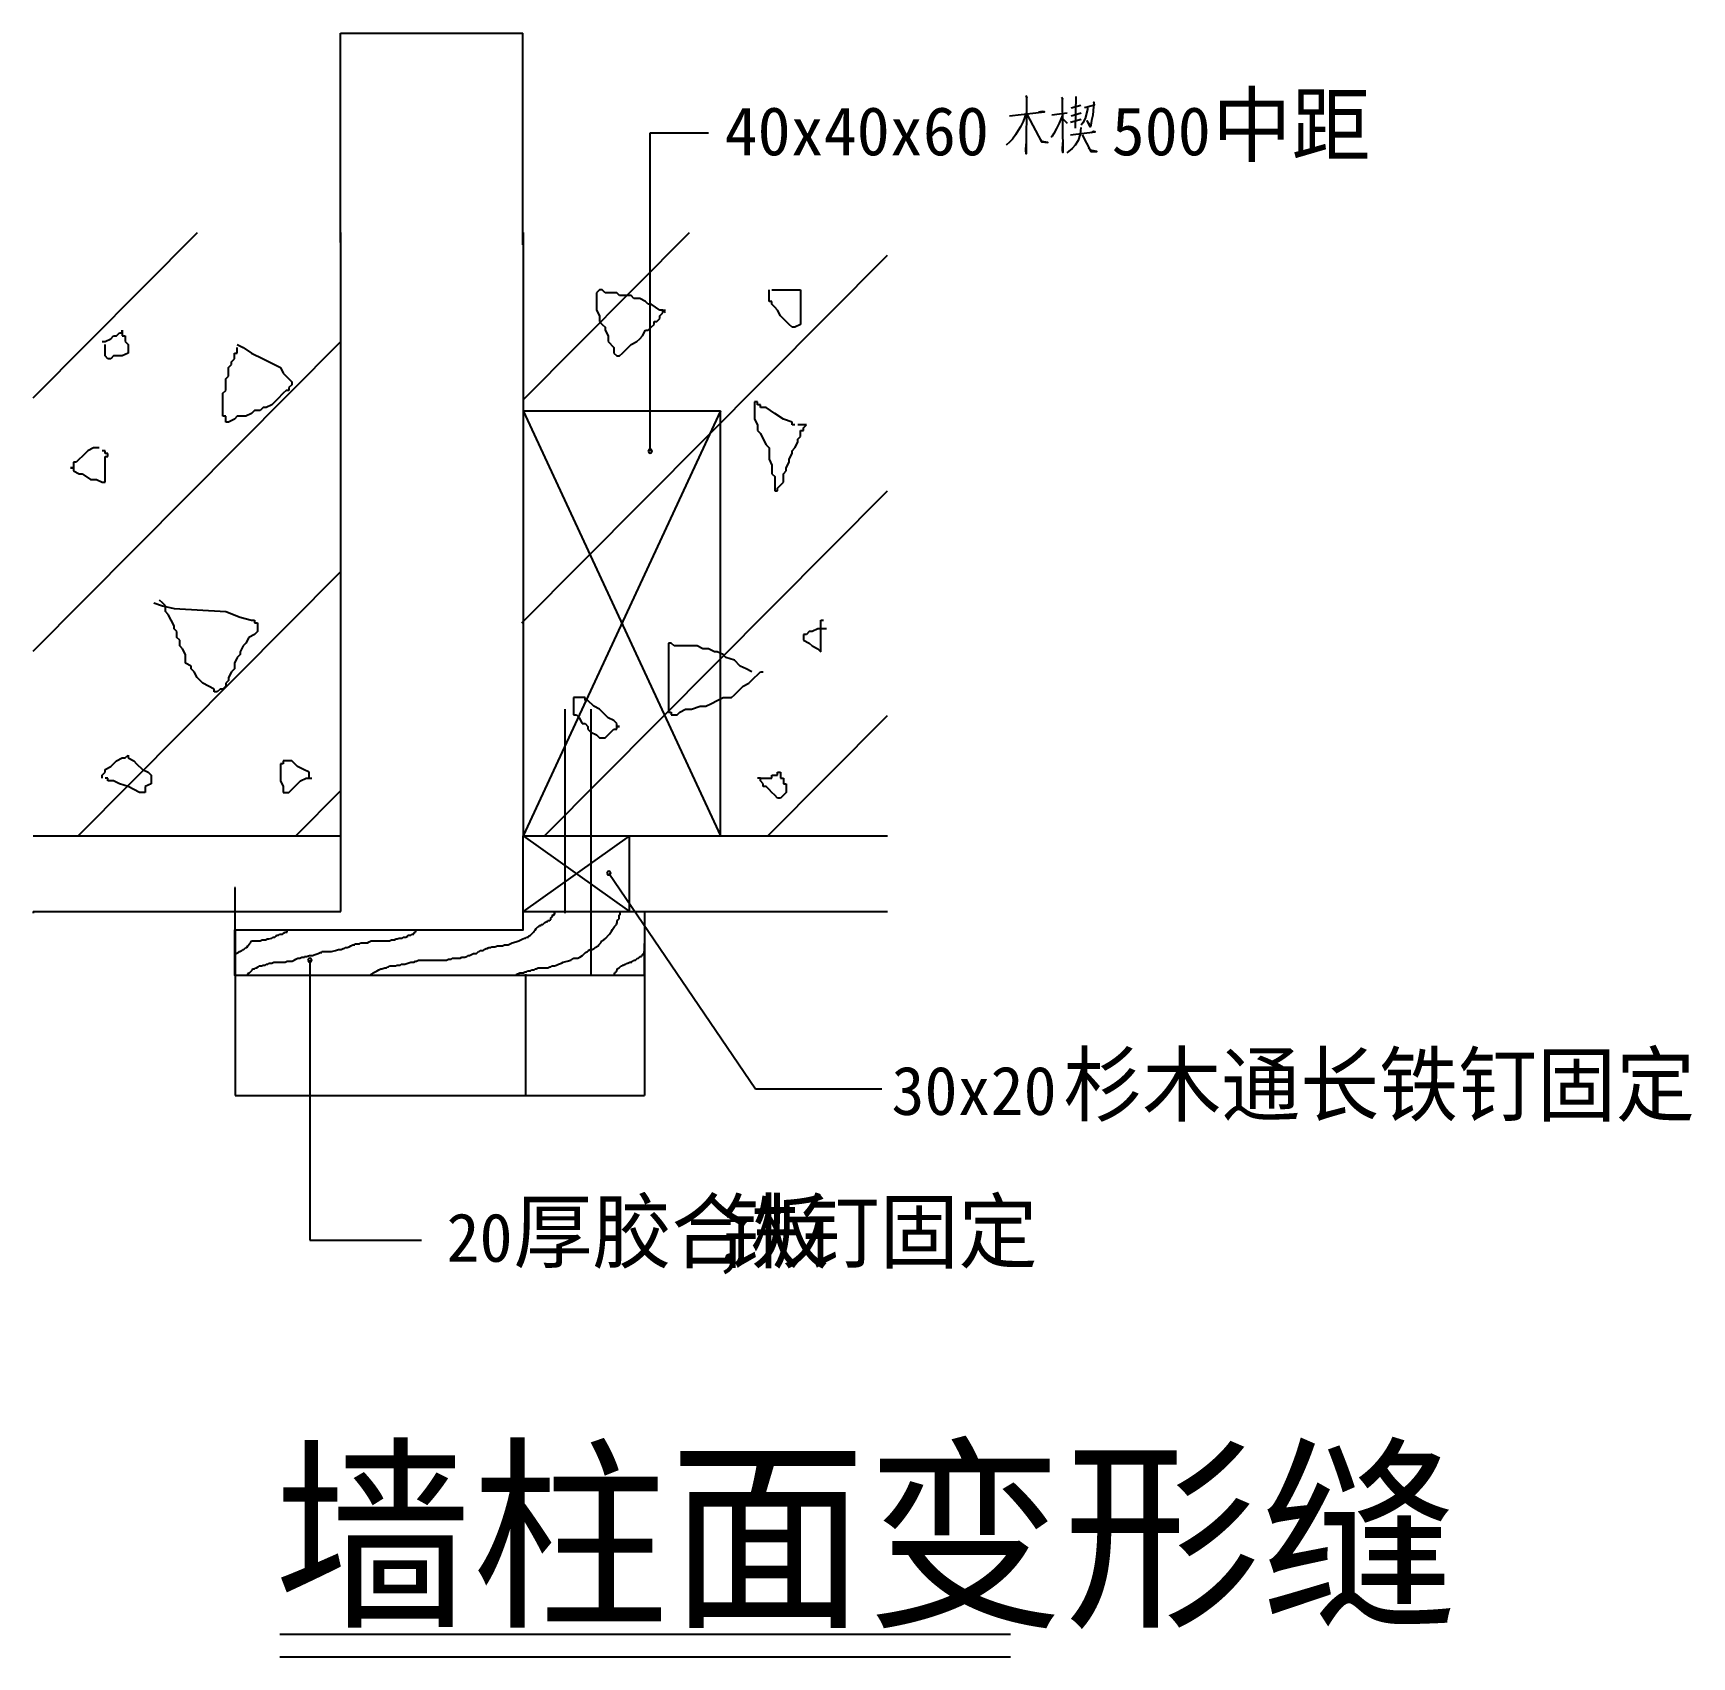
# Model space of a CAD drawing. Header units: metres. Extents: x 41807 to 52734, y 10128 to 20828.
import ezdxf

# ---------------------------------------------------------------- set-up
doc = ezdxf.new("R2010")
doc.units = ezdxf.units.M
doc.dimstyles.get("Standard").update_dxf_attribs({"dimtxt": 2.5, "dimasz": 2.5, "dimexe": 1.25, "dimexo": 0.625, "dimtad": 1, "dimcen": 2.5, "dimazin": 3, "dimtfac": 1, "dimtmove": 0, "dimatfit": 3})

# ---------------------------------------------------------------- blocks, each defined once
blk = doc.blocks.new('_DOT')
blk.add_lwpolyline([(-0.05, 0, 1), (0.05, 0, 1)], format="xyb", close=True)
blk = doc.blocks.new('*D1')
for p, q in [((43137.08, 15198.68), (43136.83, 15198.68)), ((43137.33, 15033.04), (43137.33, 15198.68)), ((43137.33, 14912.57), (43137.33, 15198.68)), ((43137.33, 15198.68), (43137.33, 15198.68)), ((43137.58, 15198.68), (43137.83, 15198.68))]:
    blk.add_line(p, q)
at = {"layer": 'Defpoints'}
for p in [(43137.33, 15198.68), (43137.33, 15033.04), (43137.33, 14912.57)]:
    blk.add_point(p, dxfattribs=at)
at = {"insert": (43137.33, 15199.805), "char_height": 1, "attachment_point": 5}
blk.add_mtext('3', dxfattribs=at)
blk = doc.blocks.new('*D2')
for p, q in [((43137.33, 14912.57), (43137.33, 14430.69)), ((43137.33, 14626.45), (43137.33, 14430.69)), ((43137.08, 14430.69), (43136.83, 14430.69)), ((43137.33, 14430.69), (43137.33, 14430.69)), ((43137.58, 14430.69), (43137.83, 14430.69))]:
    blk.add_line(p, q)
at = {"layer": 'Defpoints'}
for p in [(43137.33, 14912.57), (43137.33, 14626.45), (43137.33, 14430.69)]:
    blk.add_point(p, dxfattribs=at)
at = {"insert": (43137.33, 14431.815), "char_height": 1, "attachment_point": 5}
blk.add_mtext('17', dxfattribs=at)
blk = doc.blocks.new('*D3')
for p, q in [((45834.64, 15033.04), (45834.64, 14829.74)), ((45834.39, 14829.74), (45834.14, 14829.74)), ((45834.64, 14626.45), (45834.64, 14829.74)), ((45834.64, 14829.74), (45834.64, 14829.74)), ((45834.89, 14829.74), (45835.14, 14829.74))]:
    blk.add_line(p, q)
at = {"layer": 'Defpoints'}
for p in [(45834.64, 15033.04), (45834.64, 14829.74), (45834.64, 14626.45)]:
    blk.add_point(p, dxfattribs=at)
at = {"insert": (45834.64, 14830.865), "char_height": 1, "attachment_point": 5}
blk.add_mtext('20', dxfattribs=at)
blk = doc.blocks.new('*D4')
for p, q in [((45051.07, 14626.45), (45051.07, 13827.85)), ((45834.64, 14626.45), (45834.64, 13827.85)), ((45051.32, 13827.85), (45441.855, 13827.85)), ((45443.855, 13827.85), (45834.39, 13827.85))]:
    blk.add_line(p, q)
at = {"layer": 'Defpoints'}
for p in [(45051.07, 14626.45), (45834.64, 14626.45), (45051.07, 13827.85)]:
    blk.add_point(p, dxfattribs=at)
at = {"insert": (45442.855, 13827.85), "char_height": 1, "attachment_point": 5}
blk.add_mtext('40', dxfattribs=at)
blk = doc.blocks.new('*D5')
for p, q in [((43137.33, 14626.45), (43137.33, 13827.85)), ((45051.07, 14626.45), (45051.07, 13827.85)), ((43137.58, 13827.85), (44092.2, 13827.85)), ((44096.2, 13827.85), (45050.82, 13827.85))]:
    blk.add_line(p, q)
at = {"layer": 'Defpoints'}
for p in [(43137.33, 14626.45), (45051.07, 14626.45), (43137.33, 13827.85)]:
    blk.add_point(p, dxfattribs=at)
at = {"insert": (44094.2, 13827.85), "char_height": 1, "attachment_point": 5}
blk.add_mtext('B+30', dxfattribs=at)
blk = doc.blocks.new('*D6')
for p, q in [((43831.19, 19447.7), (43831.19, 20827.24)), ((43831.44, 20827.24), (44431.36, 20827.24)), ((44432.36, 20827.24), (45032.28, 20827.24)), ((45032.53, 19433.23), (45032.53, 20827.24))]:
    blk.add_line(p, q)
at = {"layer": 'Defpoints'}
for p in [(43831.19, 20827.24), (43831.19, 19447.7), (45032.53, 19433.23)]:
    blk.add_point(p, dxfattribs=at)
at = {"insert": (44431.86, 20827.24), "char_height": 1, "attachment_point": 5}
blk.add_mtext('B', dxfattribs=at)

msp = doc.modelspace()

# ---------------------------------------------------------------- linework, layer by layer
for p, q in [((45872.02, 18073.59), (45872.02, 20170.91)), ((45872.02, 20170.91), (46256.57, 20170.91)), ((41807.46, 18425.22), (42889.67, 19514.32)), ((45035.05, 18412.44), (46129.97, 19514.32)), ((45026.43, 16940.88), (47435.05, 19364.83)), ((45537.68, 19135.87), (45518.75, 19116.95)), ((45556.62, 19135.87), (45537.68, 19135.87)), ((45575.55, 19116.95), (45556.62, 19135.87)), ((46654.85, 19060.18), (46654.85, 19135.87)), ((46673.79, 19135.87), (46863.14, 19135.87)), ((46863.14, 19135.87), (46863.14, 18908.8)), ((45518.75, 19116.95), (45518.75, 19003.42)), ((45651.29, 19116.95), (45575.55, 19116.95)), ((45670.23, 19098.03), (45651.29, 19116.95)), ((45745.97, 19098.03), (45670.23, 19098.03)), ((45764.9, 19079.11), (45745.97, 19098.03)), ((45802.77, 19079.11), (45764.9, 19079.11)), ((45840.64, 19060.18), (45802.77, 19079.11)), ((45859.58, 19041.26), (45840.64, 19060.18)), ((45878.51, 19041.26), (45859.58, 19041.26)), ((45935.32, 19003.42), (45878.51, 19041.26)), ((46673.79, 19060.18), (46654.85, 19060.18)), ((46673.79, 19041.26), (46673.79, 19060.18)), ((46692.72, 19022.34), (46673.79, 19041.26)), ((46711.66, 19003.42), (46692.72, 19022.34)), ((45518.75, 19003.42), (45537.68, 18965.57)), ((45537.68, 18965.57), (45537.68, 18927.73)), ((45537.68, 18927.73), (45556.62, 18908.8)), ((45556.62, 18908.8), (45575.55, 18889.88)), ((45878.51, 18889.88), (45897.45, 18908.8)), ((45897.45, 18927.73), (45916.38, 18927.73)), ((45897.45, 18908.8), (45897.45, 18927.73)), ((45916.38, 18927.73), (45935.32, 18946.65)), ((45954.25, 19003.42), (45935.32, 19003.42)), ((45935.32, 18965.57), (45954.25, 18984.49)), ((45935.32, 18946.65), (45935.32, 18965.57)), ((45954.25, 19003.42), (45973.19, 19003.42)), ((45954.25, 18984.49), (45954.25, 19003.42)), ((45973.19, 18984.49), (45954.25, 19003.42)), ((46730.59, 18965.57), (46711.66, 19003.42)), ((46768.46, 18927.73), (46730.59, 18965.57)), ((46787.4, 18908.8), (46768.46, 18927.73)), ((46806.33, 18889.88), (46787.4, 18908.8)), ((46863.14, 18908.8), (46825.27, 18889.88)), ((41807.46, 16754.59), (43835.05, 18795.08)), ((42261.9, 18795.27), (42280.84, 18795.27)), ((42280.84, 18795.27), (42318.71, 18814.19)), ((42318.71, 18814.19), (42337.64, 18833.11)), ((42337.64, 18833.11), (42356.58, 18833.11)), ((42356.58, 18833.11), (42375.51, 18852.04)), ((42375.51, 18852.04), (42394.45, 18852.04)), ((42394.45, 18870.96), (42394.45, 18833.11)), ((42394.45, 18852.04), (42394.45, 18870.96)), ((42394.45, 18833.11), (42413.38, 18833.11)), ((42413.38, 18833.11), (42413.38, 18795.27)), ((42413.38, 18795.27), (42432.32, 18776.35)), ((45575.55, 18889.88), (45575.55, 18870.96)), ((45575.55, 18870.96), (45594.49, 18833.11)), ((45594.49, 18833.11), (45594.49, 18795.27)), ((45594.49, 18795.27), (45632.36, 18757.43)), ((45745.97, 18776.35), (45783.84, 18795.27)), ((45783.84, 18795.27), (45802.77, 18814.19)), ((45802.77, 18814.19), (45821.71, 18833.11)), ((45821.71, 18833.11), (45840.64, 18870.96)), ((45840.64, 18870.96), (45859.58, 18870.96)), ((45859.58, 18870.96), (45878.51, 18889.88)), ((46825.27, 18889.88), (46806.33, 18889.88)), ((42280.84, 18700.66), (42280.84, 18776.35)), ((42299.77, 18681.74), (42280.84, 18700.66)), ((42337.64, 18700.66), (42318.71, 18681.74)), ((42394.45, 18700.66), (42337.64, 18700.66)), ((42432.32, 18719.58), (42394.45, 18700.66)), ((42432.32, 18776.35), (42432.32, 18719.58)), ((43132.92, 18719.58), (43151.85, 18719.58)), ((43132.92, 18681.74), (43132.92, 18719.58)), ((43151.85, 18776.35), (43189.72, 18757.43)), ((43151.85, 18719.58), (43151.85, 18757.43)), ((43189.72, 18757.43), (43246.53, 18719.58)), ((43246.53, 18719.58), (43322.27, 18681.74)), ((45632.36, 18757.43), (45632.36, 18719.58)), ((45632.36, 18719.58), (45651.29, 18700.66)), ((45651.29, 18700.66), (45670.23, 18700.66)), ((45670.23, 18700.66), (45689.16, 18719.58)), ((45689.16, 18719.58), (45727.03, 18757.43)), ((45727.03, 18757.43), (45745.97, 18776.35)), ((42318.71, 18681.74), (42299.77, 18681.74)), ((43095.05, 18624.97), (43113.98, 18643.89)), ((43095.05, 18568.2), (43095.05, 18624.97)), ((43113.98, 18662.81), (43132.92, 18681.74)), ((43113.98, 18643.89), (43113.98, 18662.81)), ((43322.27, 18681.74), (43398.01, 18643.89)), ((43398.01, 18643.89), (43435.88, 18624.97)), ((43435.88, 18624.97), (43454.81, 18587.12)), ((43454.81, 18587.12), (43473.75, 18568.2)), ((43057.18, 18454.67), (43076.11, 18473.59)), ((43076.11, 18549.28), (43095.05, 18568.2)), ((43076.11, 18473.59), (43076.11, 18549.28)), ((43473.75, 18473.59), (43454.81, 18454.67)), ((43473.75, 18568.2), (43492.68, 18549.28)), ((43492.68, 18473.59), (43473.75, 18473.59)), ((43492.68, 18549.28), (43511.62, 18530.36)), ((43511.62, 18511.43), (43492.68, 18492.51)), ((43492.68, 18492.51), (43492.68, 18473.59)), ((43511.62, 18530.36), (43511.62, 18511.43)), ((43057.18, 18303.29), (43057.18, 18454.67)), ((43322.27, 18360.06), (43303.33, 18341.13)), ((43341.2, 18360.06), (43322.27, 18360.06)), ((43379.07, 18378.98), (43341.2, 18360.06)), ((43416.94, 18416.82), (43379.07, 18378.98)), ((43454.81, 18454.67), (43416.94, 18416.82)), ((46560.18, 18397.9), (46560.18, 18284.37)), ((46579.11, 18397.9), (46560.18, 18397.9)), ((46579.11, 18378.98), (46579.11, 18397.9)), ((46598.05, 18378.98), (46579.11, 18378.98)), ((46598.05, 18360.06), (46598.05, 18378.98)), ((46635.92, 18360.06), (46598.05, 18360.06)), ((46692.72, 18322.21), (46635.92, 18360.06)), ((43076.11, 18303.29), (43057.18, 18303.29)), ((43076.11, 18265.44), (43076.11, 18303.29)), ((43095.05, 18265.44), (43076.11, 18265.44)), ((43132.92, 18284.37), (43095.05, 18265.44)), ((43151.85, 18303.29), (43132.92, 18284.37)), ((43208.66, 18303.29), (43151.85, 18303.29)), ((43246.53, 18322.21), (43208.66, 18303.29)), ((43265.46, 18341.13), (43246.53, 18322.21)), ((43303.33, 18341.13), (43265.46, 18341.13)), ((45035.05, 18338.89), (46335.05, 15538.89)), ((46335.05, 18338.89), (45035.05, 15538.89)), ((45035.05, 18338.89), (46335.05, 18338.89)), ((46335.05, 15538.89), (46335.05, 18338.89)), ((46560.18, 18284.37), (46579.11, 18246.52)), ((46749.53, 18284.37), (46692.72, 18322.21)), ((46806.33, 18265.44), (46749.53, 18284.37)), ((46806.33, 18246.52), (46806.33, 18265.44)), ((46579.11, 18246.52), (46579.11, 18208.68)), ((46579.11, 18208.68), (46598.05, 18189.75)), ((46598.05, 18189.75), (46616.98, 18151.91)), ((46616.98, 18151.91), (46635.92, 18114.06)), ((46825.27, 18246.52), (46806.33, 18246.52)), ((46901.01, 18246.52), (46844.21, 18246.52)), ((46844.21, 18151.91), (46863.14, 18170.83)), ((46844.21, 18132.99), (46844.21, 18151.91)), ((46863.14, 18208.68), (46882.08, 18208.68)), ((46863.14, 18170.83), (46863.14, 18208.68)), ((46882.08, 18227.6), (46901.01, 18246.52)), ((46882.08, 18208.68), (46882.08, 18227.6)), ((42129.35, 18038.38), (42110.42, 18019.45)), ((42167.22, 18076.22), (42129.35, 18038.38)), ((42205.09, 18095.14), (42167.22, 18076.22)), ((42242.96, 18095.14), (42205.09, 18095.14)), ((42280.84, 18076.22), (42261.9, 18076.22)), ((42280.84, 18057.3), (42280.84, 18076.22)), ((42299.77, 18057.3), (42280.84, 18057.3)), ((42280.84, 18038.38), (42299.77, 18038.38)), ((42280.84, 17868.07), (42280.84, 18038.38)), ((42299.77, 18038.38), (42299.77, 18057.3)), ((46635.92, 18114.06), (46654.85, 18095.14)), ((46654.85, 18095.14), (46654.85, 18019.45)), ((46787.4, 18019.45), (46806.33, 18057.3)), ((46806.33, 18076.22), (46825.27, 18095.14)), ((46806.33, 18057.3), (46806.33, 18076.22)), ((46825.27, 18095.14), (46844.21, 18132.99)), ((42053.61, 17962.69), (42072.55, 17962.69)), ((42072.55, 17962.69), (42053.61, 17962.69)), ((42072.55, 18000.53), (42072.55, 17962.69)), ((42091.48, 18000.53), (42072.55, 18000.53)), ((42072.55, 17962.69), (42072.55, 17943.76)), ((42072.55, 17943.76), (42110.42, 17924.84)), ((42110.42, 18019.45), (42091.48, 18000.53)), ((42110.42, 17924.84), (42129.35, 17924.84)), ((42129.35, 17924.84), (42186.16, 17887)), ((46654.85, 18019.45), (46673.79, 17981.61)), ((46673.79, 17981.61), (46673.79, 17924.84)), ((46673.79, 17924.84), (46692.72, 17905.92)), ((46749.53, 17924.84), (46768.46, 17943.76)), ((46749.53, 17868.07), (46749.53, 17924.84)), ((46768.46, 17962.69), (46787.4, 18000.53)), ((46768.46, 17943.76), (46768.46, 17962.69)), ((46787.4, 18000.53), (46787.4, 18019.45)), ((42186.16, 17887), (42224.03, 17887)), ((42224.03, 17887), (42261.9, 17868.07)), ((42261.9, 17868.07), (42280.84, 17868.07)), ((45175.79, 15538.89), (47435.05, 17812.53)), ((46692.72, 17905.92), (46692.72, 17811.31)), ((46692.72, 17811.31), (46711.66, 17811.31)), ((46711.66, 17830.23), (46730.59, 17849.15)), ((46711.66, 17811.31), (46711.66, 17830.23)), ((46730.59, 17849.15), (46749.53, 17868.07)), ((42104.46, 15538.89), (43835.05, 17280.49)), ((42602.73, 17073.33), (42659.54, 17054.41)), ((42659.54, 17073.33), (42640.6, 17092.26)), ((42678.47, 17054.41), (42659.54, 17073.33)), ((42659.54, 17054.41), (42735.28, 17035.49)), ((42678.47, 17016.57), (42678.47, 17054.41)), ((42697.41, 16997.64), (42678.47, 17016.57)), ((42716.34, 16959.8), (42697.41, 16997.64)), ((42735.28, 16921.96), (42716.34, 16959.8)), ((42735.28, 17035.49), (43076.11, 17016.57)), ((43076.11, 17016.57), (43170.79, 16978.72)), ((43170.79, 16978.72), (43246.53, 16959.8)), ((43246.53, 16959.8), (43265.46, 16959.8)), ((43265.46, 16959.8), (43265.46, 16940.88)), ((43265.46, 16940.88), (43284.4, 16940.88)), ((43284.4, 16940.88), (43284.4, 16884.11)), ((46995.69, 16751.65), (46995.69, 16959.8)), ((46995.69, 16959.8), (47014.62, 16959.8)), ((42735.28, 16903.03), (42735.28, 16921.96)), ((42754.21, 16884.11), (42735.28, 16903.03)), ((42754.21, 16846.27), (42754.21, 16884.11)), ((42773.15, 16827.34), (42754.21, 16846.27)), ((42773.15, 16789.5), (42773.15, 16827.34)), ((43227.59, 16846.27), (43208.66, 16808.42)), ((43265.46, 16865.19), (43227.59, 16846.27)), ((43284.4, 16884.11), (43265.46, 16865.19)), ((46882.08, 16865.19), (46882.08, 16827.34)), ((46901.01, 16865.19), (46882.08, 16865.19)), ((46882.08, 16827.34), (46919.95, 16808.42)), ((46919.95, 16884.11), (46901.01, 16865.19)), ((46938.88, 16884.11), (46919.95, 16884.11)), ((46976.75, 16903.03), (46938.88, 16884.11)), ((47033.56, 16903.03), (46976.75, 16903.03)), ((42792.08, 16770.58), (42773.15, 16789.5)), ((42811.02, 16732.73), (42792.08, 16770.58)), ((42811.02, 16675.96), (42811.02, 16732.73)), ((43170.79, 16732.73), (43151.85, 16713.81)), ((43189.72, 16789.5), (43170.79, 16751.65)), ((43170.79, 16751.65), (43170.79, 16732.73)), ((43208.66, 16808.42), (43189.72, 16789.5)), ((45992.12, 16808.42), (45992.12, 16354.28)), ((46011.06, 16808.42), (45992.12, 16808.42)), ((46029.99, 16789.5), (46011.06, 16808.42)), ((46181.48, 16789.5), (46029.99, 16789.5)), ((46219.35, 16770.58), (46181.48, 16789.5)), ((46257.22, 16770.58), (46219.35, 16770.58)), ((46295.09, 16751.65), (46257.22, 16770.58)), ((46314.02, 16751.65), (46295.09, 16751.65)), ((46351.89, 16732.73), (46314.02, 16751.65)), ((46370.83, 16713.81), (46351.89, 16732.73)), ((46919.95, 16808.42), (46938.88, 16789.5)), ((46938.88, 16789.5), (46976.75, 16770.58)), ((46976.75, 16770.58), (46995.69, 16751.65)), ((42848.89, 16657.04), (42811.02, 16675.96)), ((42848.89, 16638.12), (42848.89, 16657.04)), ((42867.82, 16619.2), (42848.89, 16638.12)), ((42886.76, 16581.35), (42867.82, 16619.2)), ((43113.98, 16619.2), (43095.05, 16581.35)), ((43132.92, 16638.12), (43113.98, 16619.2)), ((43151.85, 16713.81), (43132.92, 16675.96)), ((43132.92, 16675.96), (43132.92, 16638.12)), ((46427.63, 16694.89), (46370.83, 16713.81)), ((46465.5, 16657.04), (46427.63, 16694.89)), ((46503.37, 16638.12), (46465.5, 16657.04)), ((46541.24, 16619.2), (46503.37, 16638.12)), ((46579.11, 16600.27), (46598.05, 16619.2)), ((46598.05, 16619.2), (46616.98, 16619.2)), ((42924.63, 16543.51), (42886.76, 16581.35)), ((42962.5, 16524.59), (42924.63, 16543.51)), ((43000.37, 16505.66), (42962.5, 16524.59)), ((43000.37, 16486.74), (43000.37, 16505.66)), ((43038.24, 16505.66), (43019.31, 16486.74)), ((43057.18, 16505.66), (43038.24, 16505.66)), ((43076.11, 16524.59), (43057.18, 16505.66)), ((43095.05, 16562.43), (43076.11, 16543.51)), ((43076.11, 16543.51), (43076.11, 16524.59)), ((43095.05, 16581.35), (43095.05, 16562.43)), ((46446.57, 16486.74), (46484.44, 16524.59)), ((46484.44, 16524.59), (46522.31, 16543.51)), ((46522.31, 16543.51), (46560.18, 16581.35)), ((46560.18, 16581.35), (46579.11, 16600.27)), ((43019.31, 16486.74), (43000.37, 16486.74)), ((45367.26, 16448.9), (45367.26, 16335.36)), ((45443, 16448.9), (45367.26, 16448.9)), ((45443, 16429.97), (45443, 16448.9)), ((45461.94, 16429.97), (45443, 16429.97)), ((45499.81, 16392.13), (45461.94, 16429.97)), ((45537.68, 16373.21), (45499.81, 16392.13)), ((46143.6, 16373.21), (46200.41, 16392.13)), ((46200.41, 16392.13), (46238.28, 16392.13)), ((46238.28, 16392.13), (46276.15, 16411.05)), ((46276.15, 16411.05), (46314.02, 16429.97)), ((46314.02, 16429.97), (46351.89, 16448.9)), ((46351.89, 16448.9), (46408.7, 16448.9)), ((46408.7, 16448.9), (46427.63, 16467.82)), ((46427.63, 16467.82), (46446.57, 16486.74)), ((45310.46, 16373.21), (45310.46, 15029.72)), ((45367.26, 16335.36), (45386.2, 16335.36)), ((45386.2, 16335.36), (45405.13, 16316.44)), ((45405.13, 16316.44), (45424.07, 16278.59)), ((45480.87, 16373.21), (45480.87, 14613.43)), ((45575.55, 16335.36), (45537.68, 16373.21)), ((45594.49, 16316.44), (45575.55, 16335.36)), ((45632.36, 16297.52), (45594.49, 16316.44)), ((45651.29, 16278.59), (45632.36, 16297.52)), ((45992.12, 16354.28), (46011.06, 16354.28)), ((46011.06, 16354.28), (46011.06, 16335.36)), ((46011.06, 16335.36), (46048.93, 16335.36)), ((46048.93, 16335.36), (46067.86, 16354.28)), ((46067.86, 16354.28), (46105.73, 16373.21)), ((46105.73, 16373.21), (46143.6, 16373.21)), ((46647.97, 15538.89), (47435.05, 16330.98)), ((45424.07, 16278.59), (45443, 16278.59)), ((45443, 16278.59), (45461.94, 16259.67)), ((45461.94, 16259.67), (45461.94, 16240.75)), ((45461.94, 16240.75), (45480.87, 16221.83)), ((45480.87, 16221.83), (45518.75, 16202.9)), ((45518.75, 16202.9), (45537.68, 16183.98)), ((45537.68, 16183.98), (45575.55, 16183.98)), ((45575.55, 16183.98), (45594.49, 16202.9)), ((45594.49, 16202.9), (45613.42, 16221.83)), ((45613.42, 16221.83), (45632.36, 16240.75)), ((45632.36, 16240.75), (45651.29, 16240.75)), ((45651.29, 16259.67), (45651.29, 16278.59)), ((45651.29, 16259.67), (45670.23, 16259.67)), ((45651.29, 16240.75), (45651.29, 16259.67)), ((45670.23, 16259.67), (45651.29, 16259.67)), ((42413.38, 16051.53), (42432.32, 16070.45)), ((42432.32, 16070.45), (42432.32, 16051.53)), ((42261.9, 15937.99), (42280.84, 15956.91)), ((42280.84, 15975.84), (42318.71, 15994.76)), ((42280.84, 15956.91), (42280.84, 15975.84)), ((42318.71, 15994.76), (42356.58, 16032.6)), ((42356.58, 16032.6), (42394.45, 16051.53)), ((42394.45, 16051.53), (42413.38, 16051.53)), ((42432.32, 16051.53), (42470.19, 16032.6)), ((42470.19, 16032.6), (42489.12, 16013.68)), ((42489.12, 16013.68), (42526.99, 15975.84)), ((42526.99, 15975.84), (42564.86, 15956.91)), ((42564.86, 15956.91), (42583.8, 15937.99)), ((43435.88, 16013.68), (43435.88, 15900.15)), ((43454.81, 16013.68), (43435.88, 16013.68)), ((43454.81, 16032.6), (43454.81, 16013.68)), ((43511.62, 16032.6), (43454.81, 16032.6)), ((43530.55, 16013.68), (43511.62, 16032.6)), ((43549.49, 15994.76), (43530.55, 16013.68)), ((43587.36, 15975.84), (43549.49, 15994.76)), ((43625.23, 15956.91), (43587.36, 15975.84)), ((43625.23, 15919.07), (43625.23, 15956.91)), ((46711.66, 15956.91), (46730.59, 15956.91)), ((46711.66, 15937.99), (46711.66, 15956.91)), ((46730.59, 15956.91), (46730.59, 15919.07)), ((42261.9, 15919.07), (42261.9, 15937.99)), ((42299.77, 15919.07), (42280.84, 15919.07)), ((42299.77, 15900.15), (42299.77, 15919.07)), ((42337.64, 15900.15), (42299.77, 15900.15)), ((42375.51, 15881.22), (42337.64, 15900.15)), ((42432.32, 15862.3), (42375.51, 15881.22)), ((42470.19, 15843.38), (42432.32, 15862.3)), ((42508.06, 15824.46), (42470.19, 15843.38)), ((42583.8, 15881.22), (42545.93, 15862.3)), ((42545.93, 15862.3), (42545.93, 15824.46)), ((42583.8, 15937.99), (42583.8, 15881.22)), ((43435.88, 15900.15), (43454.81, 15862.3)), ((43454.81, 15862.3), (43454.81, 15824.46)), ((43492.68, 15824.46), (43511.62, 15843.38)), ((43511.62, 15843.38), (43530.55, 15862.3)), ((43530.55, 15862.3), (43568.43, 15900.15)), ((43568.43, 15900.15), (43606.3, 15919.07)), ((43606.3, 15919.07), (43644.17, 15919.07)), ((46598.05, 15919.07), (46579.11, 15919.07)), ((46598.05, 15919.07), (46673.79, 15919.07)), ((46598.05, 15900.15), (46598.05, 15919.07)), ((46616.98, 15881.22), (46598.05, 15900.15)), ((46616.98, 15862.3), (46616.98, 15881.22)), ((46635.92, 15862.3), (46616.98, 15862.3)), ((46654.85, 15843.38), (46635.92, 15862.3)), ((46673.79, 15824.46), (46654.85, 15843.38)), ((46673.79, 15937.99), (46711.66, 15937.99)), ((46673.79, 15919.07), (46673.79, 15937.99)), ((46730.59, 15919.07), (46749.53, 15919.07)), ((46749.53, 15919.07), (46749.53, 15881.22)), ((46749.53, 15881.22), (46768.46, 15881.22)), ((46768.46, 15881.22), (46768.46, 15824.46)), ((42545.93, 15824.46), (42508.06, 15824.46)), ((43454.81, 15824.46), (43492.68, 15824.46)), ((43537.97, 15538.89), (43835.05, 15837.86)), ((46692.72, 15805.54), (46673.79, 15824.46)), ((46711.66, 15786.61), (46692.72, 15805.54)), ((46730.59, 15786.61), (46711.66, 15786.61)), ((46749.53, 15805.54), (46730.59, 15786.61)), ((46768.46, 15824.46), (46749.53, 15805.54)), ((43835.05, 15038.89), (43835.05, 15538.89)), ((45035.05, 15538.89), (45735.05, 15038.89)), ((45735.05, 15538.89), (45035.05, 15038.89)), ((45599.89, 15292.8), (46565.63, 13870.56)), ((41807.46, 15038.89), (43835.05, 15038.89)), ((41807.46, 15038.89), (41807.46, 15029.72)), ((45178.62, 14966.53), (45191.34, 14972.88)), ((45191.34, 14972.88), (45197.69, 14972.88)), ((45197.69, 14979.24), (45210.41, 14979.24)), ((45197.69, 14972.88), (45197.69, 14979.24)), ((45210.41, 14985.59), (45216.77, 14985.59)), ((45210.41, 14979.24), (45210.41, 14985.59)), ((45216.77, 14998.29), (45223.12, 15004.65)), ((45216.77, 14985.59), (45216.77, 14998.29)), ((45223.12, 15004.65), (45229.48, 15004.65)), ((45229.48, 15017.35), (45242.2, 15017.35)), ((45229.48, 15004.65), (45229.48, 15017.35)), ((45242.2, 15030.06), (45248.55, 15030.06)), ((45242.2, 15017.35), (45242.2, 15030.06)), ((45655.43, 14979.24), (45661.79, 14985.59)), ((45655.43, 14966.53), (45655.43, 14979.24)), ((45661.79, 14985.59), (45668.15, 14991.94)), ((45668.15, 15017.35), (45674.5, 15017.35)), ((45668.15, 14991.94), (45668.15, 15017.35)), ((45674.5, 15017.35), (45674.5, 15036.41)), ((45835.05, 15038.89), (47435.05, 15038.89)), ((43360.39, 14858.53), (43379.46, 14864.88)), ((43379.46, 14864.88), (43385.82, 14871.23)), ((43385.82, 14871.23), (43398.53, 14871.23)), ((43398.53, 14871.23), (43404.89, 14877.58)), ((43404.89, 14877.58), (43411.25, 14883.94)), ((43411.25, 14883.94), (43423.96, 14883.94)), ((43423.96, 14883.94), (43430.32, 14890.29)), ((43430.32, 14890.29), (43449.39, 14890.29)), ((43449.39, 14890.29), (43455.75, 14896.64)), ((43455.75, 14896.64), (43468.47, 14903)), ((43468.47, 14903), (43481.18, 14903)), ((43481.18, 14903), (43481.18, 14909.35)), ((44205.93, 14858.53), (44218.65, 14864.88)), ((44218.65, 14864.88), (44237.72, 14864.88)), ((44237.72, 14864.88), (44244.08, 14871.23)), ((44244.08, 14871.23), (44263.15, 14871.23)), ((44263.15, 14871.23), (44275.86, 14877.58)), ((44275.86, 14883.94), (44294.94, 14883.94)), ((44275.86, 14877.58), (44275.86, 14883.94)), ((44294.94, 14883.94), (44301.29, 14890.29)), ((44301.29, 14890.29), (44314.01, 14890.29)), ((44314.01, 14896.64), (44320.37, 14903)), ((44314.01, 14890.29), (44314.01, 14896.64)), ((44320.37, 14903), (44326.72, 14903)), ((44326.72, 14909.35), (44333.08, 14909.35)), ((44326.72, 14903), (44326.72, 14909.35)), ((45032.4, 14858.53), (45045.12, 14864.88)), ((45045.12, 14864.88), (45051.47, 14864.88)), ((45051.47, 14864.88), (45057.83, 14871.23)), ((45057.83, 14871.23), (45070.54, 14871.23)), ((45070.54, 14877.58), (45083.26, 14883.94)), ((45070.54, 14871.23), (45070.54, 14877.58)), ((45083.26, 14883.94), (45089.62, 14890.29)), ((45089.62, 14890.29), (45102.33, 14903)), ((45102.33, 14903), (45108.69, 14909.35)), ((45108.69, 14909.35), (45115.05, 14915.7)), ((45115.05, 14915.7), (45121.4, 14928.41)), ((45121.4, 14928.41), (45127.76, 14934.76)), ((45127.76, 14934.76), (45134.12, 14941.12)), ((45134.12, 14941.12), (45140.48, 14941.12)), ((45140.48, 14947.47), (45153.19, 14947.47)), ((45140.48, 14941.12), (45140.48, 14947.47)), ((45153.19, 14953.82), (45165.91, 14953.82)), ((45153.19, 14947.47), (45153.19, 14953.82)), ((45165.91, 14953.82), (45172.26, 14960.18)), ((45172.26, 14960.18), (45178.62, 14966.53)), ((45566.43, 14852.17), (45579.14, 14864.88)), ((45579.14, 14864.88), (45598.21, 14883.94)), ((45598.21, 14883.94), (45604.57, 14890.29)), ((45604.57, 14890.29), (45617.29, 14909.35)), ((45617.29, 14909.35), (45623.64, 14922.06)), ((45623.64, 14922.06), (45636.36, 14941.12)), ((45636.36, 14941.12), (45649.07, 14953.82)), ((45649.07, 14953.82), (45655.43, 14966.53)), ((43137.88, 14763.23), (43144.24, 14763.23)), ((43144.24, 14763.23), (43156.95, 14769.58)), ((43156.95, 14769.58), (43163.31, 14775.93)), ((43163.31, 14775.93), (43169.67, 14775.93)), ((43169.67, 14775.93), (43182.38, 14782.29)), ((43182.38, 14782.29), (43188.74, 14788.64)), ((43188.74, 14788.64), (43195.1, 14788.64)), ((43195.1, 14788.64), (43207.81, 14801.35)), ((43207.81, 14801.35), (43214.17, 14801.35)), ((43214.17, 14801.35), (43220.53, 14814.05)), ((43220.53, 14814.05), (43233.24, 14826.76)), ((43233.24, 14826.76), (43239.6, 14833.11)), ((43239.6, 14833.11), (43245.96, 14845.82)), ((43245.96, 14845.82), (43303.17, 14845.82)), ((43303.17, 14845.82), (43315.89, 14852.17)), ((43315.89, 14852.17), (43341.32, 14852.17)), ((43341.32, 14852.17), (43347.68, 14858.53)), ((43347.68, 14858.53), (43360.39, 14858.53)), ((43608.33, 14744.17), (43627.4, 14750.52)), ((43627.4, 14750.52), (43646.48, 14750.52)), ((43646.48, 14750.52), (43665.55, 14756.87)), ((43665.55, 14756.87), (43684.62, 14763.23)), ((43684.62, 14763.23), (43697.34, 14769.58)), ((43697.34, 14769.58), (43710.05, 14769.58)), ((43710.05, 14775.93), (43773.62, 14775.93)), ((43710.05, 14769.58), (43710.05, 14775.93)), ((43773.62, 14775.93), (43799.05, 14782.29)), ((43799.05, 14782.29), (43818.13, 14788.64)), ((43818.13, 14788.64), (43837.2, 14788.64)), ((43837.2, 14788.64), (43849.91, 14794.99)), ((43849.91, 14794.99), (43856.27, 14794.99)), ((43856.27, 14794.99), (43862.63, 14801.35)), ((43862.63, 14801.35), (43875.34, 14801.35)), ((43875.34, 14801.35), (43888.06, 14807.7)), ((43888.06, 14807.7), (43900.77, 14814.05)), ((43900.77, 14814.05), (43913.49, 14820.41)), ((43913.49, 14820.41), (43926.2, 14820.41)), ((43926.2, 14826.76), (43957.99, 14826.76)), ((43926.2, 14820.41), (43926.2, 14826.76)), ((43957.99, 14826.76), (43964.35, 14833.11)), ((43964.35, 14833.11), (44008.85, 14833.11)), ((44008.85, 14833.11), (44021.57, 14839.47)), ((44021.57, 14839.47), (44034.28, 14845.82)), ((44034.28, 14845.82), (44155.07, 14845.82)), ((44155.07, 14845.82), (44167.79, 14852.17)), ((44167.79, 14852.17), (44186.86, 14852.17)), ((44186.86, 14852.17), (44199.57, 14858.53)), ((44199.57, 14858.53), (44205.93, 14858.53)), ((44663.67, 14744.17), (44670.03, 14750.52)), ((44670.03, 14750.52), (44682.74, 14750.52)), ((44682.74, 14750.52), (44695.46, 14756.87)), ((44695.46, 14756.87), (44708.17, 14763.23)), ((44708.17, 14763.23), (44727.24, 14763.23)), ((44727.24, 14763.23), (44739.96, 14775.93)), ((44739.96, 14775.93), (44746.31, 14775.93)), ((44746.31, 14775.93), (44752.67, 14782.29)), ((44752.67, 14782.29), (44771.74, 14782.29)), ((44771.74, 14782.29), (44778.1, 14788.64)), ((44778.1, 14788.64), (44790.82, 14794.99)), ((44790.82, 14794.99), (44797.17, 14794.99)), ((44797.17, 14794.99), (44809.89, 14801.35)), ((44809.89, 14801.35), (44822.6, 14801.35)), ((44822.6, 14801.35), (44828.96, 14807.7)), ((44828.96, 14807.7), (44848.03, 14807.7)), ((44848.03, 14807.7), (44867.11, 14814.05)), ((44867.11, 14814.05), (44898.89, 14814.05)), ((44898.89, 14814.05), (44911.61, 14820.41)), ((44911.61, 14820.41), (44937.04, 14820.41)), ((44937.04, 14820.41), (44949.75, 14826.76)), ((44949.75, 14826.76), (44962.47, 14833.11)), ((44962.47, 14833.11), (44987.9, 14839.47)), ((44987.9, 14839.47), (45006.97, 14845.82)), ((45006.97, 14845.82), (45019.69, 14852.17)), ((45019.69, 14852.17), (45032.4, 14858.53)), ((45407.49, 14737.81), (45426.56, 14750.52)), ((45426.56, 14750.52), (45432.92, 14756.87)), ((45432.92, 14756.87), (45439.28, 14763.23)), ((45439.28, 14763.23), (45445.63, 14769.58)), ((45445.63, 14769.58), (45458.35, 14775.93)), ((45458.35, 14775.93), (45464.71, 14782.29)), ((45464.71, 14782.29), (45477.42, 14788.64)), ((45477.42, 14788.64), (45490.14, 14788.64)), ((45490.14, 14788.64), (45502.85, 14794.99)), ((45502.85, 14794.99), (45509.21, 14801.35)), ((45509.21, 14801.35), (45528.28, 14814.05)), ((45528.28, 14814.05), (45534.64, 14820.41)), ((45534.64, 14820.41), (45547.35, 14833.11)), ((45547.35, 14833.11), (45553.71, 14845.82)), ((45553.71, 14845.82), (45566.43, 14852.17)), ((45814.37, 14750.52), (45820.72, 14750.52)), ((45814.37, 14744.17), (45814.37, 14750.52)), ((45820.72, 14756.87), (45827.08, 14763.23)), ((45820.72, 14750.52), (45820.72, 14756.87)), ((45827.08, 14763.23), (45833.44, 14769.58)), ((45833.44, 14769.58), (45833.44, 14775.93)), ((43233.24, 14636.16), (43239.6, 14642.52)), ((43239.6, 14642.52), (43252.31, 14655.22)), ((43252.31, 14661.58), (43265.03, 14661.58)), ((43252.31, 14655.22), (43252.31, 14661.58)), ((43265.03, 14661.58), (43271.39, 14667.93)), ((43271.39, 14667.93), (43277.74, 14667.93)), ((43277.74, 14667.93), (43290.46, 14674.28)), ((43290.46, 14674.28), (43296.82, 14680.64)), ((43296.82, 14680.64), (43315.89, 14680.64)), ((43315.89, 14680.64), (43322.25, 14686.99)), ((43322.25, 14686.99), (43334.96, 14686.99)), ((43334.96, 14686.99), (43341.32, 14693.34)), ((43341.32, 14693.34), (43354.03, 14693.34)), ((43354.03, 14693.34), (43360.39, 14699.7)), ((43360.39, 14699.7), (43379.46, 14699.7)), ((43379.46, 14699.7), (43392.18, 14706.05)), ((43392.18, 14706.05), (43468.47, 14706.05)), ((43468.47, 14706.05), (43481.18, 14712.4)), ((43481.18, 14712.4), (43512.97, 14712.4)), ((43512.97, 14712.4), (43525.68, 14718.76)), ((43525.68, 14718.76), (43538.4, 14725.11)), ((43538.4, 14725.11), (43551.11, 14731.46)), ((43551.11, 14731.46), (43563.83, 14731.46)), ((43563.83, 14731.46), (43576.54, 14737.81)), ((43576.54, 14737.81), (43595.62, 14737.81)), ((43595.62, 14744.17), (43608.33, 14744.17)), ((43595.62, 14737.81), (43595.62, 14744.17)), ((43629.84, 14718.59), (43629.84, 12872.91)), ((44046.99, 14636.16), (44059.71, 14642.52)), ((44059.71, 14642.52), (44072.42, 14648.87)), ((44072.42, 14648.87), (44085.14, 14655.22)), ((44085.14, 14655.22), (44097.85, 14661.58)), ((44097.85, 14661.58), (44104.21, 14661.58)), ((44104.21, 14661.58), (44123.28, 14667.93)), ((44123.28, 14667.93), (44136, 14667.93)), ((44136, 14667.93), (44142.36, 14674.28)), ((44142.36, 14674.28), (44148.71, 14674.28)), ((44148.71, 14674.28), (44155.07, 14680.64)), ((44155.07, 14680.64), (44193.22, 14680.64)), ((44193.22, 14680.64), (44205.93, 14686.99)), ((44205.93, 14686.99), (44225, 14686.99)), ((44225, 14686.99), (44231.36, 14693.34)), ((44231.36, 14693.34), (44256.79, 14693.34)), ((44256.79, 14693.34), (44275.86, 14699.7)), ((44275.86, 14699.7), (44294.94, 14706.05)), ((44294.94, 14706.05), (44314.01, 14706.05)), ((44314.01, 14706.05), (44326.72, 14712.4)), ((44326.72, 14712.4), (44333.08, 14712.4)), ((44333.08, 14712.4), (44345.8, 14718.76)), ((44345.8, 14718.76), (44530.16, 14718.76)), ((44530.16, 14718.76), (44542.88, 14725.11)), ((44542.88, 14725.11), (44561.95, 14725.11)), ((44561.95, 14725.11), (44568.31, 14731.46)), ((44568.31, 14731.46), (44619.17, 14731.46)), ((44619.17, 14731.46), (44631.88, 14737.81)), ((44631.88, 14737.81), (44650.95, 14737.81)), ((44650.95, 14737.81), (44663.67, 14744.17)), ((45038.76, 14636.16), (45045.12, 14642.52)), ((45045.12, 14642.52), (45057.83, 14642.52)), ((45057.83, 14642.52), (45064.19, 14648.87)), ((45064.19, 14648.87), (45083.26, 14648.87)), ((45083.26, 14648.87), (45089.62, 14655.22)), ((45089.62, 14655.22), (45108.69, 14655.22)), ((45108.69, 14655.22), (45115.05, 14661.58)), ((45115.05, 14661.58), (45121.4, 14661.58)), ((45121.4, 14661.58), (45134.12, 14667.93)), ((45134.12, 14667.93), (45197.69, 14667.93)), ((45197.69, 14667.93), (45210.41, 14674.28)), ((45210.41, 14674.28), (45216.77, 14674.28)), ((45216.77, 14674.28), (45223.12, 14680.64)), ((45223.12, 14680.64), (45242.2, 14680.64)), ((45242.2, 14680.64), (45254.91, 14686.99)), ((45254.91, 14686.99), (45267.63, 14693.34)), ((45267.63, 14693.34), (45286.7, 14699.7)), ((45286.7, 14699.7), (45299.41, 14706.05)), ((45299.41, 14706.05), (45324.84, 14712.4)), ((45324.84, 14712.4), (45350.27, 14718.76)), ((45350.27, 14718.76), (45369.34, 14731.46)), ((45369.34, 14731.46), (45394.77, 14731.46)), ((45394.77, 14731.46), (45407.49, 14737.81)), ((45642.72, 14642.52), (45649.07, 14642.52)), ((45642.72, 14636.16), (45642.72, 14642.52)), ((45649.07, 14648.87), (45655.43, 14655.22)), ((45649.07, 14642.52), (45649.07, 14648.87)), ((45655.43, 14661.58), (45668.15, 14667.93)), ((45655.43, 14655.22), (45655.43, 14661.58)), ((45668.15, 14667.93), (45674.5, 14674.28)), ((45674.5, 14674.28), (45680.86, 14680.64)), ((45680.86, 14680.64), (45687.22, 14680.64)), ((45687.22, 14686.99), (45693.58, 14686.99)), ((45687.22, 14680.64), (45687.22, 14686.99)), ((45693.58, 14686.99), (45706.29, 14693.34)), ((45706.29, 14693.34), (45712.65, 14693.34)), ((45712.65, 14693.34), (45719, 14699.7)), ((45719, 14699.7), (45725.36, 14699.7)), ((45725.36, 14699.7), (45738.08, 14706.05)), ((45738.08, 14706.05), (45750.79, 14706.05)), ((45750.79, 14712.4), (45757.15, 14712.4)), ((45750.79, 14706.05), (45750.79, 14712.4)), ((45757.15, 14712.4), (45763.51, 14718.76)), ((45763.51, 14718.76), (45776.22, 14718.76)), ((45776.22, 14718.76), (45788.94, 14731.46)), ((45788.94, 14731.46), (45795.29, 14731.46)), ((45795.29, 14731.46), (45801.65, 14737.81)), ((45801.65, 14737.81), (45808.01, 14744.17)), ((45808.01, 14744.17), (45814.37, 14744.17)), ((43220.53, 14629.81), (43226.88, 14636.16)), ((43220.53, 14623.46), (43220.53, 14629.81)), ((43226.88, 14636.16), (43233.24, 14636.16)), ((44027.92, 14623.46), (44034.28, 14623.46)), ((44034.28, 14623.46), (44040.64, 14629.81)), ((44040.64, 14629.81), (44046.99, 14636.16)), ((44994.26, 14629.81), (45000.61, 14629.81)), ((44994.26, 14623.46), (44994.26, 14629.81)), ((45000.61, 14629.81), (45013.33, 14636.16)), ((45013.33, 14636.16), (45038.76, 14636.16)), ((45630, 14623.46), (45636.36, 14623.46)), ((45636.36, 14636.16), (45642.72, 14636.16)), ((45636.36, 14623.46), (45636.36, 14636.16)), ((46565.63, 13870.56), (47399.04, 13870.56)), ((43629.84, 12872.91), (44365.89, 12872.91))]:
    msp.add_line(p, q)
for points in [[(48346.43, 20416.41), (48353.99, 20400.66), (48351.47, 20406.96), (48348.95, 20032.15), (48346.43, 20054.2), (48348.95, 20098.3)], [(48580.89, 20406.96), (48590.97, 20394.36), (48585.93, 20391.21), (48590.97, 20041.6), (48588.45, 20057.35), (48590.97, 20107.75)], [(48709.26, 20350.27), (48646.27, 20334.52)], [(48673.99, 20202.23), (48679.03, 20410.11)], [(48752.1, 20340.82), (48752.1, 20325.07), (48736.98, 20265.23), (48721.86, 20236.88), (48711.78, 20221.13)], [(48731.94, 20337.67), (48799.97, 20356.56), (48794.93, 20372.31), (48787.37, 20287.27), (48779.82, 20252.63), (48774.78, 20221.13), (48769.74, 20211.68), (48749.58, 20249.48), (48769.74, 20221.13)], [(48348.95, 20299.87), (48328.79, 20246.33), (48311.15, 20211.68), (48296.04, 20186.49), (48278.4, 20158.14), (48258.24, 20129.79), (48240.6, 20110.89), (48217.93, 20088.85)], [(48238.08, 20284.12), (48469.89, 20309.32), (48457.3, 20312.47), (48429.58, 20306.17)], [(48353.99, 20293.57), (48449.74, 20110.89), (48492.57, 20107.75), (48452.26, 20114.04), (48434.62, 20139.24)], [(48588.45, 20287.27), (48565.77, 20233.73), (48548.13, 20199.08), (48530.5, 20167.59), (48520.42, 20148.69), (48512.86, 20139.24)], [(48517.9, 20290.42), (48618.68, 20303.02)], [(48593.49, 20262.08), (48618.68, 20233.73)], [(48711.78, 20258.93), (48641.23, 20240.03)], [(48646.27, 20284.12), (48711.78, 20303.02)], [(48709.26, 20205.38), (48704.23, 20161.29), (48691.63, 20120.34), (48671.47, 20088.85), (48651.31, 20066.8), (48628.63, 20047.9), (48616.04, 20038.45)], [(48641.23, 20158.14), (48802.49, 20177.04), (48792.41, 20180.19), (48777.3, 20170.74)], [(48716.82, 20158.14), (48774.78, 20047.9), (48815.09, 20047.9), (48769.74, 20057.35), (48759.66, 20073.1)], [(41807.46, 15538.89), (43835.05, 15538.89), (43835.05, 19514.32)], [(45035.05, 19514.32), (45035.05, 15538.89), (47435.05, 15538.89)], [(45035.05, 15038.89), (45835.05, 15038.89), (45835.05, 14618.89), (43135.05, 14618.89), (43135.05, 14918.89), (45035.05, 14918.89), (45035.05, 15538.89)], [(45735.05, 15038.89), (45735.05, 15538.89)], [(43432.28, 10277.86), (48244.78, 10277.86)], [(43432.28, 10127.86), (48244.78, 10127.86)]]:
    msp.add_lwpolyline(points)

# ---------------------------------------------------------------- block references
at = {"xscale": 250, "yscale": 250, "zscale": 250}
for p in [(45872.02, 18073.59), (45599.89, 15292.8), (43629.84, 14718.59)]:
    msp.add_blockref('_DOT', p, dxfattribs=at)

# ---------------------------------------------------------------- texts
for s, height, p in [('中距', 400, (49576.7, 20022.71)), ('40x40x60', 320, (46361.9, 20022.71)), ('500', 320, (48911.93, 20022.71)), ('杉木通长铁钉固定', 400, (48594.57, 13699.02)), ('30x20', 320, (47461.12, 13699.02)), ('厚胶合板', 400, (44971.12, 12731.38)), ('铁钉固定', 400, (46343.9, 12731.38)), ('20', 320, (44530, 12731.38)), (',', 320, (46285.32, 12731.38)), ('墙柱面变形缝', 1000, (43394.78, 10427.86))]:
    msp.add_text(s, height=height).set_placement(p)

# ---------------------------------------------------------------- dimensions: what is measured, and where the dimension line sits
for base, p1, p2, text, picture, middle in [((43831.19, 20827.24), (43831.19, 19447.7), (45032.53, 19433.23), 'B', '*D6', (44431.86, 20827.24)), ((43137.33, 15198.68), (43137.33, 15033.04), (43137.33, 14912.57), '3', '*D1', (43137.33, 15199.805)), ((45834.64, 14829.74), (45834.64, 14626.45), (45834.64, 15033.04), '20', '*D3', (45834.64, 14830.865)), ((43137.33, 14430.69), (43137.33, 14912.57), (43137.33, 14626.45), '17', '*D2', (43137.33, 14431.815)), ((43137.33, 13827.85), (43137.33, 14626.45), (45051.07, 14626.45), 'B+30', '*D5', (44094.2, 13827.85)), ((45051.07, 13827.85), (45051.07, 14626.45), (45834.64, 14626.45), '40', '*D4', (45442.855, 13827.85))]:
    dim = msp.add_linear_dim(base=base, p1=p1, p2=p2, text=text, dimstyle='Standard')
    dim.commit()
    dim.dimension.update_dxf_attribs({"geometry": picture, "text_midpoint": middle})

doc.saveas('drawing.dxf')
